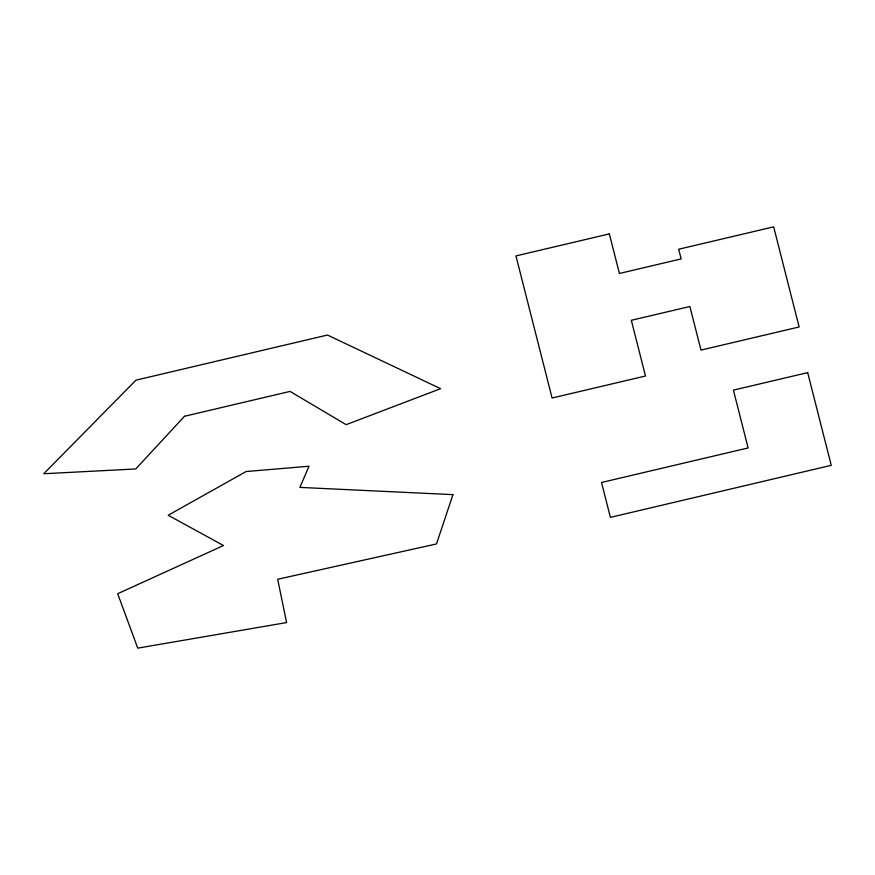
<?xml version="1.0" encoding="UTF-8"?>
<svg xmlns="http://www.w3.org/2000/svg" width="875" height="875" viewBox="0 0 875 875"><rect width="100%" height="100%" fill="white"/><g stroke="black" fill="none" stroke-linecap="round" stroke-linejoin="round"><path stroke-width="1.31" d="M452.955 494.637L436.483 543.944L277.67 579.261L286.606 622.573L137.747 648.145L117.688 593.709L223.519 545.53L168.175 515.255L246.127 471.538L309.006 466.233L299.884 487.397L452.955 494.637M184.505 416.27L135.756 468.956L43.75 473.736L135.964 380.166L327.502 335.037L440.584 388.686L346.15 424.67L290.052 391.409L184.505 416.27M609.35 233.909L515.955 255.916L552.081 398.016L645.487 376.009L631.323 320.294L689.894 306.502L700.984 350.098L799.137 326.966L773.675 226.855L678.694 249.233L681.155 258.923L619.413 273.47L609.35 233.909M807.68 372.63L733.414 390.13L748.114 447.945L601.53 482.486L610.4 517.366L831.25 465.325L807.68 372.63"/></g></svg>
